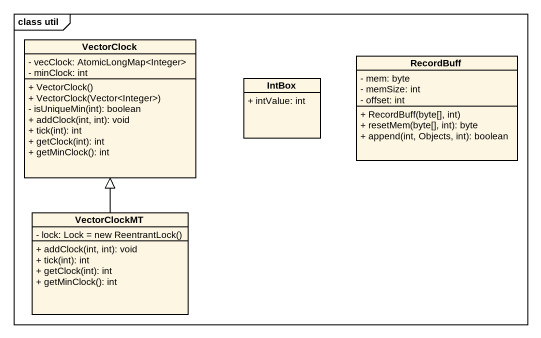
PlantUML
@startuml
mainframe class util
hide circle
hide empty members
skinparam classAttributeIconSize 0
class VectorClock {
  - vecClock: AtomicLongMap<Integer>
  - minClock: int
  + VectorClock()
  + VectorClock(Vector<Integer>)
  - isUniqueMin(int): boolean
  + addClock(int, int): void
  + tick(int): int
  + getClock(int): int
  + getMinClock(): int
}
class RecordBuff {
  - mem: byte
  - memSize: int
  - offset: int
  + RecordBuff(byte[], int)
  + resetMem(byte[], int): byte
  + append(int, Objects, int): boolean
}
class IntBox {
  + intValue: int
}
class VectorClockMT {
  {field} - lock: Lock = new ReentrantLock()
  + addClock(int, int): void
  + tick(int): int
  + getClock(int): int
  + getMinClock(): int
}
VectorClockMT -up-|> VectorClock
@enduml
